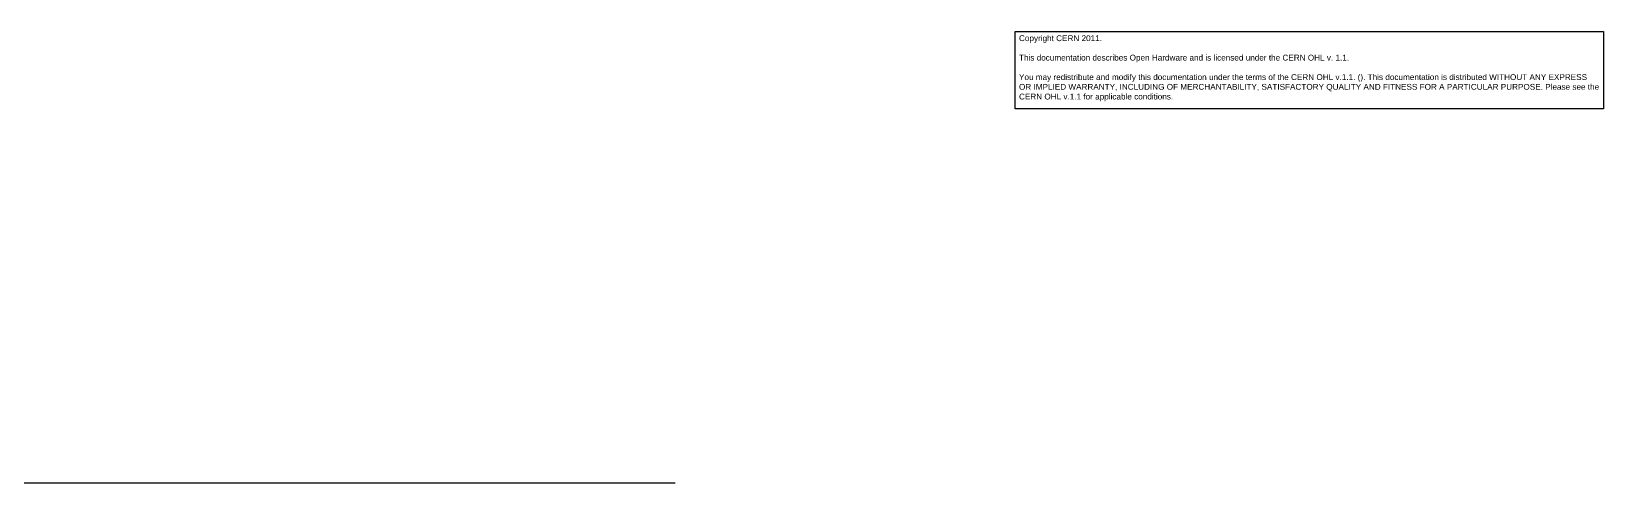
# Model space of a CAD drawing. Header units: millimetres. Extents: x 0 to 895, y -95 to 221.
# Drawn here: x 491.6 to 895.4, y -95.5 to 21.8 of the extents above; entities that cross this region are included whole.
import ezdxf

# ---------------------------------------------------------------- set-up
doc = ezdxf.new("R2010")
doc.units = ezdxf.units.MM
doc.layers.add('huecos componentes', color=3, linetype='Continuous')
doc.layers.add('lineas auxiliares', color=60, linetype='Continuous')
doc.styles.add('Estilo1', font='ARIAL.TTF')

msp = doc.modelspace()

# ---------------------------------------------------------------- linework, layer by layer
msp.add_lwpolyline([(744.22, 21.79), (895.37, 21.79), (895.37, 1.85), (744.22, 1.85)], close=True)
at = {"layer": 'lineas auxiliares', "ltscale": 10, "extrusion": (0, -1, 0)}
for p, q in [((96.2, -94.28, 31.1), (656.92, -94.28, 31.1)), ((96.2, -94.28, 29.5), (656.92, -94.28, 29.5)), ((460.83, -94.28, 13.5), (656.92, -94.28, 13.5)), ((460.83, -94.28, 12), (656.92, -94.28, 12))]:
    msp.add_line(p, q, dxfattribs=at)

# ---------------------------------------------------------------- texts
at = {"insert": (745.22, 20.8), "char_height": 1.5, "width": 148.8538, "attachment_point": 1, "style": 'Estilo1'}
msp.add_mtext('Copyright CERN 2011.^J^JThis documentation describes Open Hardware and is licensed under the CERN OHL v. 1.1.\\P^JYou may redistribute and modify this documentation under the terms of the CERN OHL v.1.1. (). This documentation is distributed WITHOUT ANY EXPRESS OR IMPLIED WARRANTY, INCLUDING OF MERCHANTABILITY, SATISFACTORY QUALITY AND FITNESS FOR A PARTICULAR PURPOSE. Please see the CERN OHL v.1.1 for applicable conditions.', dxfattribs=at)
at = {"layer": 'huecos componentes', "extrusion": (0, -1, -1.83697e-16), "char_height": 2.5, "width": 145.0088, "attachment_point": 1, "text_direction": (1, 0, 0)}
for s, insert in [('Línea borde superior placa', (590.86, -95.48, 32.53)), ('Línea borde inferior placa', (591.03, -95.48, 24.47)), ('Línea borde superior placa', (591.36, -95.48, 15.43)), ('Línea borde inferior placa', (591.85, -95.48, 8.01))]:
    msp.add_mtext(s, dxfattribs=dict(at, insert=insert))
at = {"layer": 'lineas auxiliares', "extrusion": (0, -1, -1.83697e-16), "char_height": 2.5, "width": 145.0088, "attachment_point": 1, "text_direction": (1, 0, 0)}
for s, insert in [('Línea suelo de la caja', (591.75, -94.28, 3.95)), ('Línea tapa de la caja', (591.75, -94.28, 47.17))]:
    msp.add_mtext(s, dxfattribs=dict(at, insert=insert))

doc.saveas('drawing.dxf')
